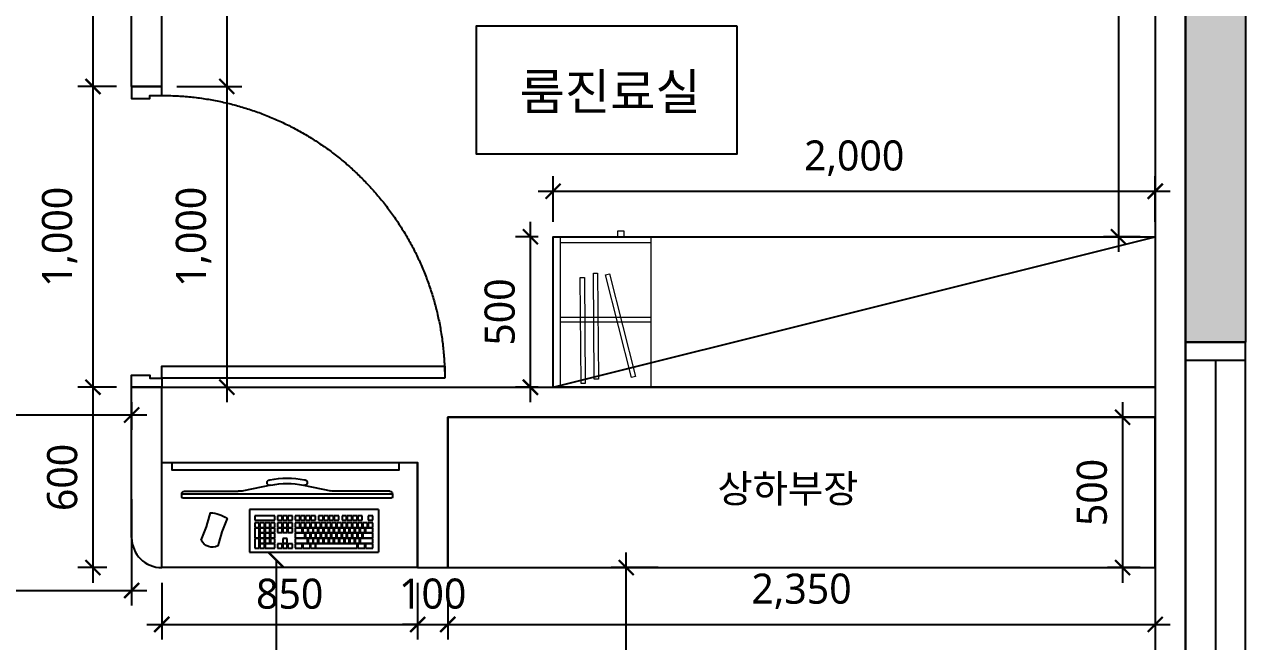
# Model space of a CAD drawing. Header units: metres. Extents: x 11578468 to 47831421, y -58341524 to -14256839.
# Drawn here: x 23696104 to 23700160, y -29107280 to -29105228 of the extents above; entities that cross this region are included whole.
import ezdxf
from ezdxf.enums import TextEntityAlignment as Align

# ---------------------------------------------------------------- set-up
doc = ezdxf.new("R2010")
doc.units = ezdxf.units.M
doc.header["$LTSCALE"] = 50
doc.header["$MEASUREMENT"] = 0
doc.linetypes.add('CENTER2', pattern=[28.575, 19.05, -3.175, 3.175, -3.175])
doc.layers.get('0').update_dxf_attribs({"linetype": 'CONTINUOUS'})
doc.layers.get('DEFPOINTS').update_dxf_attribs({"linetype": 'CONTINUOUS'})
for name, color, linetype in [('0-ELC TEXT', 7, 'CONTINUOUS'), ('04_FUR', 6, 'CONTINUOUS'), ('3.기호.계단선', 30, 'CONTINUOUS'), ('TEX', 7, 'CONTINUOUS'), ('wall', 3, 'CONTINUOUS'), ('WIN', 4, 'CONTINUOUS'), ('家具', 251, 'CONTINUOUS'), ('가구', 6, 'CONTINUOUS')]:
    doc.layers.add(name, color=color, linetype=linetype)
for name, color, linetype, lineweight in [('Arch', 8, 'CONTINUOUS', 0), ('ha', 8, 'CONTINUOUS', 5), ('wall2', 3, 'CONTINUOUS', 25)]:
    doc.layers.add(name, color=color, linetype=linetype, lineweight=lineweight)
doc.styles.add('HY 울릉도 L', font='malgun.ttf')
doc.styles.add('JT1', font='malgun.ttf')
doc.styles.add('맑은 고딕', font='malgun.ttf')
doc.dimstyles.new('사본 50', dxfattribs={"dimscale": 50, "dimtxt": 2, "dimasz": 1, "dimexe": 1, "dimexo": 1, "dimgap": 1, "dimtad": 1, "dimdec": 0, "dimrnd": 0.05, "dimdsep": 46, "dimlunit": 6, "dimtxsty": 'HY 울릉도 L', "dimblk": 'ARCHTICK', "dimcen": 2.5, "dimdle": 1, "dimclrd": 133, "dimclre": 133, "dimclrt": 30, "dimadec": 0, "dimazin": 0, "dimtfac": 1, "dimtdec": 0, "dimtix": 1, "dimtmove": 2, "dimatfit": 3, "dimldrblk": 'ARCHTICK', "dimfxl": 1, "dimlwd": -1, "dimlwe": -1, "dimarcsym": 0})

# ---------------------------------------------------------------- blocks, each defined once
blk = doc.blocks.new('*U1960')
at = {"layer": 'WIN', "linetype": 'Continuous'}
blk.add_line((60, 100), (1140, 100), dxfattribs=at)
for points in [[(0, 0), (1200, 0), (1200, 200), (0, 200)], [(0, 0), (60, 0), (60, 200), (0, 200)], [(1200, 0), (1140, 0), (1140, 200), (1200, 200)]]:
    blk.add_lwpolyline(points, close=True, dxfattribs=at)
blk = doc.blocks.new('sdagdgds')
at = {"layer": 'ha', "transparency": 33554687}
h = blk.add_hatch(color=256, dxfattribs=at)
h.dxf.hatch_style = 1
h.paths.add_polyline_path([(23725502, -29128457), (23728302, -29128457), (23728302, -29132607), (23728502, -29132607), (23728502, -29128257), (23728302, -29128257), (23725302, -29128257), (23725302, -29132557), (23725502, -29132557)])
h.paths.add_polyline_path([(23728502, -29133657), (23728302, -29133657), (23728302, -29133757), (23725502, -29133757), (23725502, -29133657), (23725302, -29133657), (23725302, -29133757), (23724848.0976572, -29133757), (23724752, -29133757), (23724752, -29136507), (23725152, -29136507), (23725152, -29137657), (23725352, -29137657), (23725352, -29137507), (23727752, -29137507), (23727952, -29137507), (23727952, -29137307), (23725352, -29137307), (23725352, -29136507), (23727052, -29136507), (23727052, -29136707), (23727252, -29136707), (23727252, -29136507), (23727252, -29135757), (23727252, -29135707), (23727052, -29135707), (23727052, -29135757), (23727052, -29136307), (23725352, -29136307), (23724952, -29136307), (23724952, -29133957), (23727052, -29133957), (23727052, -29134507), (23727252, -29134507), (23727252, -29133957), (23728502, -29133957)])
h.paths.add_polyline_path([(23727952, -29138607), (23727752, -29138607), (23727752, -29139637), (23725352, -29139637), (23725352, -29139457), (23725152, -29139457), (23725152, -29140057), (23725352, -29140057), (23725352, -29139837), (23727752, -29139837), (23727752, -29139907), (23727952, -29139907), (23727952, -29139837)])
h.paths.add_polyline_path([(23727952, -29141007), (23727752, -29141007), (23727752, -29142007), (23725352, -29142007), (23725352, -29141857), (23725152, -29141857), (23725152, -29144557), (23725652, -29144557), (23725652, -29144657), (23729552, -29144657), (23729552, -29144457), (23725852, -29144457), (23725852, -29144357), (23725352, -29144357), (23725352, -29142207), (23727952, -29142207)])
h.paths.add_polyline_path([(23731552, -29144307), (23730852, -29144307), (23730852, -29144457), (23730732, -29144457), (23730732, -29144657), (23732052, -29144657), (23732052, -29144457), (23731552, -29144457)])
h.paths.add_polyline_path([(23739502, -29144457), (23736702, -29144457), (23736702, -29144307), (23736002, -29144307), (23736002, -29144457), (23733202, -29144457), (23733202, -29144657), (23739502, -29144657)])
h.paths.add_polyline_path([(23745902, -29143307), (23745702, -29143307), (23745702, -29144457), (23744702, -29144457), (23744702, -29144307), (23744002, -29144307), (23744002, -29144457), (23743102, -29144457), (23743102, -29144657), (23745902, -29144657)])
h.paths.add_polyline_path([(23745902, -29133157), (23745702, -29133157), (23745702, -29139657), (23745902, -29139657)])
h.paths.add_polyline_path([(23745902, -29140857), (23745702, -29140857), (23745702, -29142157), (23745902, -29142157)])
h.paths.add_polyline_path([(23744602, -29136307), (23743902, -29136307), (23743902, -29136657), (23744602, -29136657)])
h.paths.add_polyline_path([(23736702, -29136307), (23736002, -29136307), (23736002, -29136657), (23736702, -29136657)])
h.paths.add_polyline_path([(23731602, -29136307), (23730902, -29136307), (23730902, -29136657), (23731602, -29136657)])
h.paths.add_polyline_path([(23745902, -29130707), (23745702, -29130707), (23745702, -29131957), (23745902, -29131957)])
h.paths.add_polyline_path([(23745902, -29128257), (23743802, -29128257), (23743802, -29128457), (23743802, -29128707), (23744502, -29128707), (23744502, -29128457), (23745702, -29128457), (23745702, -29129607), (23745902, -29129607)])
h.paths.add_polyline_path([(23731602, -29128457), (23731602, -29128257), (23730902, -29128257), (23730902, -29130107), (23731102, -29130107), (23731102, -29128707), (23731602, -29128707)])
h.paths.add_polyline_path([(23736702, -29128257), (23736002, -29128257), (23736002, -29128457), (23736002, -29128707), (23736702, -29128707), (23736702, -29128457)])
at = {"layer": 'wall'}
for p, q in [((23745702, -29133157), (23745702, -29139657)), ((23745902, -29133157), (23745902, -29139657)), ((23745702, -29139657), (23745902, -29139657))]:
    blk.add_line(p, q, dxfattribs=at)
at = {"layer": 'WIN', "linetype": 'Continuous', "rotation": 270}
blk.add_blockref('*U1960', (23745702, -29139657), dxfattribs=at)
blk = doc.blocks.new('arrttt')
at = {"layer": 'Arch', "color": 6}
for p, q in [((883190.8, 53508.7), (882890.8, 53508.7)), ((882890.8, 53508.7), (882890.8, 53008.7)), ((883190.8, 53008.7), (883190.8, 53508.7)), ((882958.9, 53496.3), (882955.8, 53144.1)), ((882972.9, 53496.2), (882958.9, 53496.3)), ((882969.8, 53144), (882972.9, 53496.2)), ((883002.8, 53482.1), (882999.7, 53130)), ((883016.8, 53482), (883002.8, 53482.1)), ((883013.7, 53129.9), (883016.8, 53482)), ((883126.4, 53476.3), (883040, 53134.9)), ((883053.6, 53131.5), (883140, 53472.9)), ((883140, 53472.9), (883126.4, 53476.3)), ((882890.8, 53291.2), (883190.8, 53291.2)), ((882890.8, 53276.2), (883190.8, 53276.2)), ((882955.8, 53144.1), (882969.8, 53144)), ((882999.7, 53130), (883013.7, 53129.9)), ((883040, 53134.9), (883053.6, 53131.5)), ((883190.8, 53028.7), (882890.8, 53028.7)), ((882890.8, 53008.7), (883190.8, 53008.7)), ((883100.8, 53008.7), (883080.8, 53008.7)), ((883080.8, 53008.7), (883080.8, 52988.7)), ((883080.8, 52988.7), (883100.8, 52988.7)), ((883100.8, 52988.7), (883100.8, 53008.7))]:
    blk.add_line(p, q, dxfattribs=at)
blk = doc.blocks.new('_ArchTick')
at = {"color": 0, "linetype": 'ByBlock', "const_width": 0.15}
blk.add_lwpolyline([(-0.5, -0.5), (0.5, 0.5)], dxfattribs=at)
blk = doc.blocks.new('*U631')
at = {"layer": 'WIN', "linetype": 'Continuous', "transparency": 33554687}
for points in [[(30, 1140), (30, 200), (70, 200), (70, 1140)], [(0, 200), (0, 100), (40, 100), (40, 160), (30, 160), (30, 200)], [(1000, 200), (1000, 100), (960, 100), (960, 160), (970, 160), (970, 200)]]:
    blk.add_lwpolyline(points, close=True, dxfattribs=at)
at = {"layer": 'WIN', "linetype": 'CENTER2', "ltscale": 20, "transparency": 33554687}
blk.add_arc((30, 200), 940, 0, 90, dxfattribs=at)
blk = doc.blocks.new('*D634')
at = {"layer": 'DEFPOINTS', "color": 0, "ltscale": 10, "transparency": 16777216}
for p in [(23696427.3, -29106433.9), (23696331.3, -29107033.9), (23696427.3, -29107033.9)]:
    blk.add_point(p, dxfattribs=at)
at = {"layer": 'wall', "color": 133, "ltscale": 10, "transparency": 16777216}
for p, q in [((23696331.3, -29106383.9), (23696331.3, -29107083.9)), ((23696377.3, -29106433.9), (23696281.3, -29106433.9)), ((23696377.3, -29107033.9), (23696281.3, -29107033.9))]:
    blk.add_line(p, q, dxfattribs=at)
at = {"layer": 'wall', "color": 133, "ltscale": 10, "transparency": 16777216, "xscale": 50, "yscale": 50, "zscale": 50}
for p, rotation in [((23696331.3, -29106433.9), 90), ((23696331.3, -29107033.9), 270)]:
    blk.add_blockref('_ArchTick', p, dxfattribs=dict(at, rotation=rotation))
at = {"layer": 'wall', "color": 30, "ltscale": 10, "transparency": 16777216, "insert": (23696229.7, -29106733.9), "char_height": 100, "attachment_point": 5, "rotation": 90, "style": 'HY 울릉도 L'}
blk.add_mtext('600', dxfattribs=at)
blk = doc.blocks.new('A$C6A105BC0')
for p, q in [((224.6, 104.4), (224.6, 246)), ((224.6, 246), (653.1, 246)), ((653.1, 104.4), (653.1, 246)), ((242.4, 233.2), (257.5, 233.2)), ((242.4, 200.8), (242.4, 233.2)), ((257.5, 233.2), (257.5, 200.8)), ((259.7, 218.1), (259.7, 233.2)), ((259.7, 233.2), (274.8, 233.2)), ((274.8, 218.1), (259.7, 218.1)), ((259.7, 200.8), (259.7, 215.9)), ((259.7, 215.9), (274.8, 215.9)), ((274.8, 233.2), (274.8, 218.1)), ((274.8, 215.9), (274.8, 200.8)), ((277, 233.2), (309.5, 233.2)), ((277, 218.1), (277, 233.2)), ((309.5, 218.1), (277, 218.1)), ((277, 215.9), (292.2, 215.9)), ((277, 200.8), (277, 215.9)), ((292.2, 215.9), (292.2, 200.8)), ((294.3, 215.9), (309.5, 215.9)), ((294.3, 200.8), (294.3, 215.9)), ((309.5, 233.2), (309.5, 218.1)), ((309.5, 215.9), (309.5, 200.8)), ((318.1, 233.2), (333.3, 233.2)), ((318.1, 218.1), (318.1, 233.2)), ((333.3, 218.1), (318.1, 218.1)), ((333.3, 233.2), (333.3, 218.1)), ((335.4, 218.1), (335.4, 233.2)), ((335.4, 233.2), (350.6, 233.2)), ((350.6, 218.1), (335.4, 218.1)), ((335.4, 215.9), (350.6, 215.9)), ((335.4, 200.8), (335.4, 215.9)), ((350.6, 233.2), (350.6, 218.1)), ((350.6, 215.9), (350.6, 200.8)), ((352.8, 233.2), (367.9, 233.2)), ((352.8, 218.1), (352.8, 233.2)), ((367.9, 218.1), (352.8, 218.1)), ((367.9, 233.2), (367.9, 218.1)), ((376.6, 233.2), (400.4, 233.2)), ((376.6, 218.1), (376.6, 233.2)), ((400.4, 218.1), (376.6, 218.1)), ((376.6, 215.9), (417.7, 215.9)), ((376.6, 200.8), (376.6, 215.9)), ((400.4, 233.2), (400.4, 218.1)), ((402.5, 233.2), (426.3, 233.2)), ((402.5, 218.1), (402.5, 233.2)), ((426.3, 218.1), (402.5, 218.1)), ((417.7, 215.9), (417.7, 200.8)), ((419.9, 215.9), (435, 215.9)), ((419.9, 200.8), (419.9, 215.9)), ((426.3, 233.2), (426.3, 218.1)), ((428.5, 233.2), (428.5, 218.1)), ((428.5, 233.2), (443.7, 233.2)), ((443.7, 218.1), (428.5, 218.1)), ((435, 200.8), (435, 215.9)), ((437.2, 215.9), (452.3, 215.9)), ((437.2, 215.9), (437.2, 200.8)), ((443.7, 233.2), (443.7, 218.1)), ((445.8, 233.2), (445.8, 218.1)), ((445.8, 233.2), (582.2, 233.2)), ((582.2, 218.1), (445.8, 218.1)), ((452.3, 215.9), (452.3, 200.8)), ((454.5, 200.8), (454.5, 215.9)), ((454.5, 215.9), (469.6, 215.9)), ((469.6, 215.9), (469.6, 200.8)), ((471.8, 200.8), (471.8, 215.9)), ((471.8, 215.9), (487, 215.9)), ((487, 215.9), (487, 200.8)), ((489.1, 215.9), (504.3, 215.9)), ((489.1, 200.8), (489.1, 215.9)), ((504.3, 215.9), (504.3, 200.8)), ((506.4, 215.9), (521.6, 215.9)), ((506.4, 200.8), (506.4, 215.9)), ((521.6, 215.9), (521.6, 200.8)), ((523.7, 215.9), (538.9, 215.9)), ((523.7, 200.8), (523.7, 215.9)), ((538.9, 215.9), (538.9, 200.8)), ((541.1, 215.9), (556.2, 215.9)), ((541.1, 200.8), (541.1, 215.9)), ((556.2, 215.9), (556.2, 200.8)), ((558.4, 215.9), (573.5, 215.9)), ((558.4, 200.8), (558.4, 215.9)), ((573.5, 215.9), (573.5, 200.8)), ((575.7, 215.9), (590.8, 215.9)), ((575.7, 200.8), (575.7, 215.9)), ((582.2, 233.2), (582.2, 218.1)), ((584.3, 233.2), (608.2, 233.2)), ((584.3, 218.1), (584.3, 233.2)), ((608.2, 218.1), (584.3, 218.1)), ((590.8, 215.9), (590.8, 200.8)), ((593, 215.9), (634.1, 215.9)), ((593, 200.8), (593, 215.9)), ((608.2, 233.2), (608.2, 218.1)), ((610.3, 233.2), (634.1, 233.2)), ((610.3, 218.1), (610.3, 233.2)), ((634.1, 218.1), (610.3, 218.1)), ((634.1, 233.2), (634.1, 218.1)), ((634.1, 215.9), (634.1, 200.8)), ((257.5, 200.8), (242.4, 200.8)), ((242.4, 198.6), (257.5, 198.6)), ((242.4, 166.1), (242.4, 198.6)), ((257.5, 166.1), (242.4, 166.1)), ((242.4, 164), (257.5, 164)), ((242.4, 148.8), (242.4, 164)), ((257.5, 198.6), (257.5, 166.1)), ((257.5, 164), (257.5, 148.8)), ((274.8, 200.8), (259.7, 200.8)), ((259.7, 198.6), (274.8, 198.6)), ((259.7, 183.4), (259.7, 198.6)), ((274.8, 183.4), (259.7, 183.4)), ((259.7, 181.3), (274.8, 181.3)), ((259.7, 166.1), (259.7, 181.3)), ((274.8, 166.1), (259.7, 166.1)), ((259.7, 148.8), (259.7, 164)), ((259.7, 164), (274.8, 164)), ((274.8, 198.6), (274.8, 183.4)), ((274.8, 181.3), (274.8, 166.1)), ((274.8, 164), (274.8, 148.8)), ((292.2, 200.8), (277, 200.8)), ((277, 198.6), (292.2, 198.6)), ((277, 183.4), (277, 198.6)), ((292.2, 183.4), (277, 183.4)), ((277, 181.3), (292.2, 181.3)), ((277, 166.1), (277, 181.3)), ((292.2, 166.1), (277, 166.1)), ((277, 164), (292.2, 164)), ((277, 148.8), (277, 164)), ((292.2, 198.6), (292.2, 183.4)), ((292.2, 181.3), (292.2, 166.1)), ((292.2, 164), (292.2, 148.8)), ((309.5, 200.8), (294.3, 200.8)), ((294.3, 198.6), (309.5, 198.6)), ((294.3, 183.4), (294.3, 198.6)), ((309.5, 183.4), (294.3, 183.4)), ((294.3, 181.3), (309.5, 181.3)), ((294.3, 166.1), (294.3, 181.3)), ((309.5, 166.1), (294.3, 166.1)), ((294.3, 148.8), (294.3, 164)), ((294.3, 164), (309.5, 164)), ((309.5, 198.6), (309.5, 183.4)), ((309.5, 181.3), (309.5, 166.1)), ((309.5, 164), (309.5, 148.8)), ((318.1, 181.3), (333.3, 181.3)), ((318.1, 166.1), (318.1, 181.3)), ((333.3, 166.1), (318.1, 166.1)), ((318.1, 164), (333.3, 164)), ((318.1, 148.8), (318.1, 164)), ((333.3, 181.3), (333.3, 166.1)), ((333.3, 164), (333.3, 148.8)), ((350.6, 200.8), (335.4, 200.8)), ((335.4, 181.3), (350.6, 181.3)), ((335.4, 166.1), (335.4, 181.3)), ((350.6, 166.1), (335.4, 166.1)), ((335.4, 148.8), (335.4, 164)), ((335.4, 164), (350.6, 164)), ((350.6, 181.3), (350.6, 166.1)), ((350.6, 164), (350.6, 148.8)), ((352.8, 181.3), (367.9, 181.3)), ((352.8, 166.1), (352.8, 181.3)), ((367.9, 166.1), (352.8, 166.1)), ((352.8, 148.8), (352.8, 164)), ((352.8, 164), (367.9, 164)), ((367.9, 181.3), (367.9, 166.1)), ((367.9, 164), (367.9, 148.8)), ((417.7, 200.8), (376.6, 200.8)), ((376.6, 198.6), (409, 198.6)), ((376.6, 183.4), (376.6, 198.6)), ((409, 183.4), (376.6, 183.4)), ((376.6, 181.3), (400.4, 181.3)), ((376.6, 166.1), (376.6, 181.3)), ((400.4, 166.1), (376.6, 166.1)), ((376.6, 164), (391.7, 164)), ((376.6, 148.8), (376.6, 164)), ((391.7, 164), (391.7, 148.8)), ((393.9, 148.8), (393.9, 164)), ((393.9, 164), (409, 164)), ((400.4, 181.3), (400.4, 166.1)), ((402.5, 181.3), (417.7, 181.3)), ((402.5, 166.1), (402.5, 181.3)), ((417.7, 166.1), (402.5, 166.1)), ((409, 198.6), (409, 183.4)), ((409, 164), (409, 148.8)), ((411.2, 198.6), (426.3, 198.6)), ((411.2, 183.4), (411.2, 198.6)), ((426.3, 183.4), (411.2, 183.4)), ((411.2, 148.8), (411.2, 164)), ((411.2, 164), (426.3, 164)), ((417.7, 166.1), (417.7, 181.3)), ((435, 200.8), (419.9, 200.8)), ((419.9, 181.3), (435, 181.3)), ((419.9, 166.1), (419.9, 181.3)), ((435, 166.1), (419.9, 166.1)), ((426.3, 198.6), (426.3, 183.4)), ((426.3, 164), (426.3, 148.8)), ((428.5, 198.6), (443.7, 198.6)), ((428.5, 183.4), (428.5, 198.6)), ((443.7, 183.4), (428.5, 183.4)), ((428.5, 148.8), (428.5, 164)), ((428.5, 164), (443.7, 164)), ((435, 166.1), (435, 181.3)), ((452.3, 200.8), (437.2, 200.8)), ((437.2, 181.3), (452.3, 181.3)), ((437.2, 181.3), (437.2, 166.1)), ((452.3, 166.1), (437.2, 166.1)), ((443.7, 198.6), (443.7, 183.4)), ((443.7, 164), (443.7, 148.8)), ((445.8, 198.6), (461, 198.6)), ((445.8, 183.4), (445.8, 198.6)), ((461, 183.4), (445.8, 183.4)), ((445.8, 148.8), (445.8, 164)), ((445.8, 164), (461, 164)), ((452.3, 181.3), (452.3, 166.1)), ((469.6, 200.8), (454.5, 200.8)), ((454.5, 181.3), (469.6, 181.3)), ((454.5, 166.1), (454.5, 181.3)), ((469.6, 166.1), (454.5, 166.1)), ((461, 198.6), (461, 183.4)), ((461, 164), (461, 148.8)), ((463.1, 183.4), (463.1, 198.6)), ((463.1, 198.6), (478.3, 198.6)), ((478.3, 183.4), (463.1, 183.4)), ((463.1, 148.8), (463.1, 164)), ((463.1, 164), (478.3, 164)), ((469.6, 181.3), (469.6, 166.1)), ((487, 200.8), (471.8, 200.8)), ((471.8, 166.1), (471.8, 181.3)), ((471.8, 181.3), (487, 181.3)), ((487, 166.1), (471.8, 166.1)), ((478.3, 198.6), (478.3, 183.4)), ((478.3, 164), (478.3, 148.8)), ((480.5, 198.6), (495.6, 198.6)), ((480.5, 183.4), (480.5, 198.6)), ((495.6, 183.4), (480.5, 183.4)), ((480.5, 164), (495.6, 164)), ((480.5, 148.8), (480.5, 164)), ((487, 181.3), (487, 166.1)), ((504.3, 200.8), (489.1, 200.8)), ((489.1, 166.1), (489.1, 181.3)), ((489.1, 181.3), (504.3, 181.3)), ((504.3, 166.1), (489.1, 166.1)), ((495.6, 198.6), (495.6, 183.4)), ((495.6, 164), (495.6, 148.8)), ((497.8, 198.6), (512.9, 198.6)), ((497.8, 183.4), (497.8, 198.6)), ((512.9, 183.4), (497.8, 183.4)), ((497.8, 148.8), (497.8, 164)), ((497.8, 164), (512.9, 164)), ((504.3, 181.3), (504.3, 166.1)), ((521.6, 200.8), (506.4, 200.8)), ((506.4, 166.1), (506.4, 181.3)), ((506.4, 181.3), (521.6, 181.3)), ((521.6, 166.1), (506.4, 166.1)), ((512.9, 198.6), (512.9, 183.4)), ((512.9, 164), (512.9, 148.8)), ((515.1, 198.6), (530.2, 198.6)), ((515.1, 183.4), (515.1, 198.6)), ((530.2, 183.4), (515.1, 183.4)), ((515.1, 164), (530.2, 164)), ((515.1, 148.8), (515.1, 164)), ((521.6, 181.3), (521.6, 166.1)), ((538.9, 200.8), (523.7, 200.8)), ((523.7, 181.3), (538.9, 181.3)), ((523.7, 166.1), (523.7, 181.3)), ((538.9, 166.1), (523.7, 166.1)), ((530.2, 198.6), (530.2, 183.4)), ((530.2, 164), (530.2, 148.8)), ((532.4, 198.6), (547.6, 198.6)), ((532.4, 183.4), (532.4, 198.6)), ((547.6, 183.4), (532.4, 183.4)), ((532.4, 148.8), (532.4, 164)), ((532.4, 164), (547.6, 164)), ((538.9, 181.3), (538.9, 166.1)), ((556.2, 200.8), (541.1, 200.8)), ((541.1, 181.3), (556.2, 181.3)), ((541.1, 166.1), (541.1, 181.3)), ((556.2, 166.1), (541.1, 166.1)), ((547.6, 198.6), (547.6, 183.4)), ((547.6, 164), (547.6, 148.8)), ((549.7, 183.4), (549.7, 198.6)), ((549.7, 198.6), (564.9, 198.6)), ((564.9, 183.4), (549.7, 183.4)), ((549.7, 148.8), (549.7, 164)), ((549.7, 164), (564.9, 164)), ((556.2, 181.3), (556.2, 166.1)), ((573.5, 200.8), (558.4, 200.8)), ((558.4, 181.3), (573.5, 181.3)), ((558.4, 166.1), (558.4, 181.3)), ((573.5, 166.1), (558.4, 166.1)), ((564.9, 198.6), (564.9, 183.4)), ((564.9, 164), (564.9, 148.8)), ((567, 198.6), (582.2, 198.6)), ((567, 183.4), (567, 198.6)), ((582.2, 183.4), (567, 183.4)), ((567, 164), (582.2, 164)), ((567, 148.8), (567, 164)), ((573.5, 181.3), (573.5, 166.1)), ((590.8, 200.8), (575.7, 200.8)), ((575.7, 181.3), (590.8, 181.3)), ((575.7, 166.1), (575.7, 181.3)), ((590.8, 166.1), (575.7, 166.1)), ((582.2, 198.6), (582.2, 183.4)), ((582.2, 164), (582.2, 148.8)), ((584.3, 198.6), (599.5, 198.6)), ((584.3, 183.4), (584.3, 198.6)), ((599.5, 183.4), (584.3, 183.4)), ((584.3, 148.8), (584.3, 164)), ((584.3, 164), (599.5, 164)), ((590.8, 181.3), (590.8, 166.1)), ((634.1, 200.8), (593, 200.8)), ((593, 181.3), (608.2, 181.3)), ((593, 166.1), (593, 181.3)), ((608.2, 166.1), (593, 166.1)), ((599.5, 198.6), (599.5, 183.4)), ((599.5, 164), (599.5, 148.8)), ((601.7, 198.6), (634.1, 198.6)), ((601.7, 183.4), (601.7, 198.6)), ((634.1, 183.4), (601.7, 183.4)), ((601.7, 148.8), (601.7, 164)), ((601.7, 164), (616.8, 164)), ((608.2, 181.3), (608.2, 166.1)), ((610.3, 181.3), (634.1, 181.3)), ((610.3, 166.1), (610.3, 181.3)), ((634.1, 166.1), (610.3, 166.1)), ((616.8, 164), (616.8, 148.8)), ((619, 164), (634.1, 164)), ((619, 148.8), (619, 164)), ((634.1, 198.6), (634.1, 183.4)), ((634.1, 181.3), (634.1, 166.1)), ((634.1, 164), (634.1, 148.8)), ((257.5, 148.8), (242.4, 148.8)), ((242.4, 140.2), (309.5, 140.2)), ((242.4, 125), (242.4, 140.2)), ((309.5, 125), (242.4, 125)), ((274.8, 148.8), (259.7, 148.8)), ((292.2, 148.8), (277, 148.8)), ((309.5, 148.8), (294.3, 148.8)), ((309.5, 140.2), (309.5, 125)), ((333.3, 148.8), (318.1, 148.8)), ((318.1, 140.2), (333.3, 140.2)), ((318.1, 125), (318.1, 140.2)), ((333.3, 125), (318.1, 125)), ((333.3, 140.2), (333.3, 125)), ((350.6, 148.8), (335.4, 148.8)), ((335.4, 125), (335.4, 140.2)), ((335.4, 140.2), (350.6, 140.2)), ((350.6, 125), (335.4, 125)), ((350.6, 140.2), (350.6, 125)), ((367.9, 148.8), (352.8, 148.8)), ((352.8, 140.2), (367.9, 140.2)), ((352.8, 125), (352.8, 140.2)), ((367.9, 125), (352.8, 125)), ((367.9, 140.2), (367.9, 125)), ((391.7, 148.8), (376.6, 148.8)), ((376.6, 140.2), (391.7, 140.2)), ((376.6, 125), (376.6, 140.2)), ((391.7, 125), (376.6, 125)), ((391.7, 140.2), (391.7, 125)), ((409, 148.8), (393.9, 148.8)), ((393.9, 140.2), (409, 140.2)), ((393.9, 125), (393.9, 140.2)), ((409, 125), (393.9, 125)), ((409, 140.2), (409, 125)), ((426.3, 148.8), (411.2, 148.8)), ((411.2, 140.2), (426.3, 140.2)), ((411.2, 125), (411.2, 140.2)), ((426.3, 125), (411.2, 125)), ((426.3, 140.2), (426.3, 125)), ((443.7, 148.8), (428.5, 148.8)), ((428.5, 140.2), (443.7, 140.2)), ((428.5, 125), (428.5, 140.2)), ((443.7, 125), (428.5, 125)), ((443.7, 140.2), (443.7, 125)), ((461, 148.8), (445.8, 148.8)), ((454.5, 140.2), (469.6, 140.2)), ((454.5, 125), (454.5, 140.2)), ((469.6, 125), (454.5, 125)), ((478.3, 148.8), (463.1, 148.8)), ((469.6, 140.2), (469.6, 125)), ((471.8, 125), (471.8, 140.2)), ((471.8, 140.2), (487, 140.2)), ((487, 125), (471.8, 125)), ((495.6, 148.8), (480.5, 148.8)), ((487, 140.2), (487, 125)), ((489.1, 140.2), (504.3, 140.2)), ((489.1, 125), (489.1, 140.2)), ((504.3, 125), (489.1, 125)), ((512.9, 148.8), (497.8, 148.8)), ((504.3, 140.2), (504.3, 125)), ((506.4, 140.2), (521.6, 140.2)), ((506.4, 125), (506.4, 140.2)), ((521.6, 125), (506.4, 125)), ((530.2, 148.8), (515.1, 148.8)), ((521.6, 140.2), (521.6, 125)), ((547.6, 148.8), (532.4, 148.8)), ((532.4, 125), (532.4, 140.2)), ((532.4, 140.2), (547.6, 140.2)), ((547.6, 125), (532.4, 125)), ((547.6, 140.2), (547.6, 125)), ((564.9, 148.8), (549.7, 148.8)), ((549.7, 140.2), (564.9, 140.2)), ((549.7, 125), (549.7, 140.2)), ((564.9, 125), (549.7, 125)), ((564.9, 140.2), (564.9, 125)), ((582.2, 148.8), (567, 148.8)), ((567, 140.2), (582.2, 140.2)), ((567, 125), (567, 140.2)), ((582.2, 125), (567, 125)), ((582.2, 140.2), (582.2, 125)), ((599.5, 148.8), (584.3, 148.8)), ((584.3, 140.2), (599.5, 140.2)), ((584.3, 125), (584.3, 140.2)), ((599.5, 125), (584.3, 125)), ((599.5, 140.2), (599.5, 125)), ((616.8, 148.8), (601.7, 148.8)), ((634.1, 148.8), (619, 148.8)), ((619, 140.2), (634.1, 140.2)), ((619, 125), (619, 140.2)), ((634.1, 125), (619, 125)), ((634.1, 140.2), (634.1, 125)), ((653.1, 104.4), (224.6, 104.4)), ((695.5, 66.4), (4.5, 66.4)), ((404.1, 23.5), (495.1, 42.1)), ((691, 43.9), (513.1, 43.9)), ((700, 52.9), (700, 61.9)), ((700, 52.9), (700, 52.9))]:
    blk.add_line(p, q)
blk.add_lwpolyline([(64.6, 206.6, -0.043661), (95.3, 115.1, 0.131652), (150.8, 133.8, -0.043661), (120, 225.3, 0.414214)], format="xyb", close=True)
blk.add_lwpolyline([(295.9, 23.5), (204.9, 42.1)])
for centre, radius, start, end in [((4.5, 61.9), 4.5, 90, 180), ((186.9, -46.1), 90, 78.4398, 90), ((513.1, -46.1), 90, 90, 101.5601), ((691, 52.9), 9, 270, 360), ((695.5, 61.9), 4.5, 360, 90), ((292.3, 15), 9.2, 90, 270), ((350, 288), 288, 258.4398, 281.5601), ((350, 288), 270, 258.4398, 281.5601), ((407.7, 15), 9.2, 270, 90)]:
    blk.add_arc(centre, radius, start, end)
at = {"layer": '家具', "color": 251, "true_color": 0x636466}
for p, q in [((0, 61.9), (0, 52.9)), ((700, 52.9), (0, 52.9)), ((0, 52.9), (0, 52.9)), ((9, 43.9), (186.9, 43.9))]:
    blk.add_line(p, q, dxfattribs=at)
blk.add_arc((9, 52.9), 9, 180, 270, dxfattribs=at)
blk = doc.blocks.new('*D668')
at = {"layer": 'DEFPOINTS', "color": 0, "ltscale": 10, "transparency": 16777216}
for p in [(23696459.9, -29103083.9), (23696331.3, -29105433.9), (23696459.9, -29105433.9)]:
    blk.add_point(p, dxfattribs=at)
at = {"layer": 'wall', "color": 133, "ltscale": 10, "transparency": 16777216}
for p, q in [((23696331.3, -29103033.9), (23696331.3, -29105483.9)), ((23696409.9, -29103083.9), (23696281.3, -29103083.9)), ((23696409.9, -29105433.9), (23696281.3, -29105433.9))]:
    blk.add_line(p, q, dxfattribs=at)
at = {"layer": 'wall', "color": 133, "ltscale": 10, "transparency": 16777216, "xscale": 50, "yscale": 50, "zscale": 50}
for p, rotation in [((23696331.3, -29103083.9), 90), ((23696331.3, -29105433.9), 270)]:
    blk.add_blockref('_ArchTick', p, dxfattribs=dict(at, rotation=rotation))
at = {"layer": 'wall', "color": 30, "ltscale": 10, "transparency": 16777216, "insert": (23696221.3, -29104258.9), "char_height": 100, "attachment_point": 5, "rotation": 90, "style": 'HY 울릉도 L'}
blk.add_mtext('2,350', dxfattribs=at)
blk = doc.blocks.new('*D669')
at = {"layer": 'DEFPOINTS', "color": 0, "ltscale": 10, "transparency": 16777216}
for p in [(23696459.9, -29105433.9), (23696331.3, -29106433.9), (23696459.9, -29106433.9)]:
    blk.add_point(p, dxfattribs=at)
at = {"layer": 'wall', "color": 133, "ltscale": 10, "transparency": 16777216}
for p, q in [((23696331.3, -29105383.9), (23696331.3, -29106483.9)), ((23696409.9, -29105433.9), (23696281.3, -29105433.9)), ((23696409.9, -29106433.9), (23696281.3, -29106433.9))]:
    blk.add_line(p, q, dxfattribs=at)
at = {"layer": 'wall', "color": 133, "ltscale": 10, "transparency": 16777216, "xscale": 50, "yscale": 50, "zscale": 50}
for p, rotation in [((23696331.3, -29105433.9), 90), ((23696331.3, -29106433.9), 270)]:
    blk.add_blockref('_ArchTick', p, dxfattribs=dict(at, rotation=rotation))
at = {"layer": 'wall', "color": 30, "ltscale": 10, "transparency": 16777216, "insert": (23696221, -29105933.9), "char_height": 100, "attachment_point": 5, "rotation": 90, "style": 'HY 울릉도 L'}
blk.add_mtext('1,000', dxfattribs=at)
blk = doc.blocks.new('*D670')
at = {"layer": 'DEFPOINTS', "color": 0, "ltscale": 10, "transparency": 16777216}
for p in [(23696559.9, -29107033.9), (23697409.9, -29107033.9), (23697409.9, -29107222.8)]:
    blk.add_point(p, dxfattribs=at)
at = {"layer": 'wall', "color": 133, "ltscale": 10, "transparency": 16777216}
for p, q in [((23696559.9, -29107083.9), (23696559.9, -29107272.8)), ((23697409.9, -29107083.9), (23697409.9, -29107272.8)), ((23696509.9, -29107222.8), (23697459.9, -29107222.8))]:
    blk.add_line(p, q, dxfattribs=at)
at = {"layer": 'wall', "color": 133, "ltscale": 10, "transparency": 16777216, "xscale": 50, "yscale": 50, "zscale": 50, "rotation": 180}
blk.add_blockref('_ArchTick', (23696559.9, -29107222.8), dxfattribs=at)
at = {"layer": 'wall', "color": 133, "ltscale": 10, "transparency": 16777216, "xscale": 50, "yscale": 50, "zscale": 50}
blk.add_blockref('_ArchTick', (23697409.9, -29107222.8), dxfattribs=at)
at = {"layer": 'wall', "color": 30, "ltscale": 10, "transparency": 16777216, "insert": (23696984.9, -29107121.1), "char_height": 100, "attachment_point": 5, "style": 'HY 울릉도 L'}
blk.add_mtext('850', dxfattribs=at)
blk = doc.blocks.new('*D671')
at = {"layer": 'DEFPOINTS', "color": 0, "ltscale": 10, "transparency": 16777216}
for p in [(23697409.9, -29107033.9), (23697509.9, -29107033.9), (23697509.9, -29107222.8)]:
    blk.add_point(p, dxfattribs=at)
at = {"layer": 'wall', "color": 133, "ltscale": 10, "transparency": 16777216}
for p, q in [((23697409.9, -29107083.9), (23697409.9, -29107272.8)), ((23697509.9, -29107083.9), (23697509.9, -29107272.8)), ((23697409.9, -29107222.8), (23697359.9, -29107222.8)), ((23697409.9, -29107222.8), (23697509.9, -29107222.8)), ((23697509.9, -29107222.8), (23697559.9, -29107222.8))]:
    blk.add_line(p, q, dxfattribs=at)
at = {"layer": 'wall', "color": 133, "ltscale": 10, "transparency": 16777216, "xscale": 50, "yscale": 50, "zscale": 50}
blk.add_blockref('_ArchTick', (23697409.9, -29107222.8), dxfattribs=at)
at = {"layer": 'wall', "color": 133, "ltscale": 10, "transparency": 16777216, "xscale": 50, "yscale": 50, "zscale": 50, "rotation": 180}
blk.add_blockref('_ArchTick', (23697509.9, -29107222.8), dxfattribs=at)
at = {"layer": 'wall', "color": 30, "ltscale": 10, "transparency": 16777216, "insert": (23697459.9, -29107120.9), "char_height": 100, "attachment_point": 5, "style": 'HY 울릉도 L'}
blk.add_mtext('100', dxfattribs=at)
blk = doc.blocks.new('*D672')
at = {"layer": 'DEFPOINTS', "color": 0, "ltscale": 10, "transparency": 16777216}
for p in [(23697509.9, -29107033.9), (23699859.9, -29107033.9), (23699859.9, -29107222.8)]:
    blk.add_point(p, dxfattribs=at)
at = {"layer": 'wall', "color": 133, "ltscale": 10, "transparency": 16777216}
for p, q in [((23697509.9, -29107083.9), (23697509.9, -29107272.8)), ((23699859.9, -29107083.9), (23699859.9, -29107272.8)), ((23697459.9, -29107222.8), (23699909.9, -29107222.8))]:
    blk.add_line(p, q, dxfattribs=at)
at = {"layer": 'wall', "color": 133, "ltscale": 10, "transparency": 16777216, "xscale": 50, "yscale": 50, "zscale": 50, "rotation": 180}
blk.add_blockref('_ArchTick', (23697509.9, -29107222.8), dxfattribs=at)
at = {"layer": 'wall', "color": 133, "ltscale": 10, "transparency": 16777216, "xscale": 50, "yscale": 50, "zscale": 50}
blk.add_blockref('_ArchTick', (23699859.9, -29107222.8), dxfattribs=at)
at = {"layer": 'wall', "color": 30, "ltscale": 10, "transparency": 16777216, "insert": (23698684.9, -29107112.7), "char_height": 100, "attachment_point": 5, "style": 'HY 울릉도 L'}
blk.add_mtext('2,350', dxfattribs=at)
blk = doc.blocks.new('*D697')
at = {"layer": 'DEFPOINTS', "color": 0, "ltscale": 10, "transparency": 16777216}
for p in [(23696559.9, -29103283.9), (23696559.9, -29105433.9), (23696776, -29105433.9)]:
    blk.add_point(p, dxfattribs=at)
at = {"layer": 'wall', "color": 133, "ltscale": 10, "transparency": 16777216}
for p, q in [((23696776, -29103233.9), (23696776, -29105483.9)), ((23696609.9, -29103283.9), (23696826, -29103283.9)), ((23696609.9, -29105433.9), (23696826, -29105433.9))]:
    blk.add_line(p, q, dxfattribs=at)
at = {"layer": 'wall', "color": 133, "ltscale": 10, "transparency": 16777216, "xscale": 50, "yscale": 50, "zscale": 50}
for p, rotation in [((23696776, -29103283.9), 90), ((23696776, -29105433.9), 270)]:
    blk.add_blockref('_ArchTick', p, dxfattribs=dict(at, rotation=rotation))
at = {"layer": 'wall', "color": 30, "ltscale": 10, "transparency": 16777216, "insert": (23696665.7, -29104358.9), "char_height": 100, "attachment_point": 5, "rotation": 90, "style": 'HY 울릉도 L'}
blk.add_mtext('2,150', dxfattribs=at)
blk = doc.blocks.new('*D698')
at = {"layer": 'DEFPOINTS', "color": 0, "ltscale": 10, "transparency": 16777216}
for p in [(23696559.9, -29105433.9), (23696559.9, -29106433.9), (23696776, -29106433.9)]:
    blk.add_point(p, dxfattribs=at)
at = {"layer": 'wall', "color": 133, "ltscale": 10, "transparency": 16777216}
for p, q in [((23696776, -29105383.9), (23696776, -29106483.9)), ((23696609.9, -29105433.9), (23696826, -29105433.9)), ((23696609.9, -29106433.9), (23696826, -29106433.9))]:
    blk.add_line(p, q, dxfattribs=at)
at = {"layer": 'wall', "color": 133, "ltscale": 10, "transparency": 16777216, "xscale": 50, "yscale": 50, "zscale": 50}
for p, rotation in [((23696776, -29105433.9), 90), ((23696776, -29106433.9), 270)]:
    blk.add_blockref('_ArchTick', p, dxfattribs=dict(at, rotation=rotation))
at = {"layer": 'wall', "color": 30, "ltscale": 10, "transparency": 16777216, "insert": (23696665.7, -29105933.9), "char_height": 100, "attachment_point": 5, "rotation": 90, "style": 'HY 울릉도 L'}
blk.add_mtext('1,000', dxfattribs=at)
blk = doc.blocks.new('*D700')
at = {"layer": 'DEFPOINTS', "color": 0, "ltscale": 10, "transparency": 16777216}
for p in [(23695009.9, -29106333.9), (23696459.9, -29106433.9), (23696459.9, -29106526.2)]:
    blk.add_point(p, dxfattribs=at)
at = {"layer": 'wall', "color": 133, "ltscale": 10, "transparency": 16777216}
for p, q in [((23695009.9, -29106383.9), (23695009.9, -29106576.2)), ((23696459.9, -29106483.9), (23696459.9, -29106576.2)), ((23694959.9, -29106526.2), (23696509.9, -29106526.2))]:
    blk.add_line(p, q, dxfattribs=at)
at = {"layer": 'wall', "color": 133, "ltscale": 10, "transparency": 16777216, "xscale": 50, "yscale": 50, "zscale": 50, "rotation": 180}
blk.add_blockref('_ArchTick', (23695009.9, -29106526.2), dxfattribs=at)
at = {"layer": 'wall', "color": 133, "ltscale": 10, "transparency": 16777216, "xscale": 50, "yscale": 50, "zscale": 50}
blk.add_blockref('_ArchTick', (23696459.9, -29106526.2), dxfattribs=at)
at = {"layer": 'wall', "color": 30, "ltscale": 10, "transparency": 16777216, "insert": (23695734.9, -29106415.8), "char_height": 100, "attachment_point": 5, "style": 'HY 울릉도 L'}
blk.add_mtext('1,450', dxfattribs=at)
blk = doc.blocks.new('*D729')
at = {"layer": 'DEFPOINTS', "color": 0, "ltscale": 10, "transparency": 16777216}
for p in [(23699859.9, -29106533.9), (23699751.5, -29107033.9), (23699859.9, -29107033.9)]:
    blk.add_point(p, dxfattribs=at)
at = {"layer": 'wall', "color": 133, "ltscale": 10, "transparency": 16777216}
for p, q in [((23699751.5, -29106483.9), (23699751.5, -29107083.9)), ((23699809.9, -29106533.9), (23699701.5, -29106533.9)), ((23699809.9, -29107033.9), (23699701.5, -29107033.9))]:
    blk.add_line(p, q, dxfattribs=at)
at = {"layer": 'wall', "color": 133, "ltscale": 10, "transparency": 16777216, "xscale": 50, "yscale": 50, "zscale": 50}
for p, rotation in [((23699751.5, -29106533.9), 90), ((23699751.5, -29107033.9), 270)]:
    blk.add_blockref('_ArchTick', p, dxfattribs=dict(at, rotation=rotation))
at = {"layer": 'wall', "color": 30, "ltscale": 10, "transparency": 16777216, "insert": (23699649.8, -29106783.9), "char_height": 100, "attachment_point": 5, "rotation": 90, "style": 'HY 울릉도 L'}
blk.add_mtext('500', dxfattribs=at)
blk = doc.blocks.new('*D730')
at = {"layer": 'DEFPOINTS', "color": 0, "ltscale": 10, "transparency": 16777216}
for p in [(23697784.5, -29105933.9), (23697859.9, -29105933.9), (23697859.9, -29106433.9)]:
    blk.add_point(p, dxfattribs=at)
at = {"layer": 'wall', "color": 133, "ltscale": 10, "transparency": 16777216}
for p, q in [((23697784.5, -29106483.9), (23697784.5, -29105883.9)), ((23697809.9, -29105933.9), (23697734.5, -29105933.9)), ((23697809.9, -29106433.9), (23697734.5, -29106433.9))]:
    blk.add_line(p, q, dxfattribs=at)
at = {"layer": 'wall', "color": 133, "ltscale": 10, "transparency": 16777216, "xscale": 50, "yscale": 50, "zscale": 50}
for p, rotation in [((23697784.5, -29105933.9), 90), ((23697784.5, -29106433.9), 270)]:
    blk.add_blockref('_ArchTick', p, dxfattribs=dict(at, rotation=rotation))
at = {"layer": 'wall', "color": 30, "ltscale": 10, "transparency": 16777216, "insert": (23697682.8, -29106183.9), "char_height": 100, "attachment_point": 5, "rotation": 90, "style": 'HY 울릉도 L'}
blk.add_mtext('500', dxfattribs=at)
blk = doc.blocks.new('*D731')
at = {"layer": 'DEFPOINTS', "color": 0, "ltscale": 10, "transparency": 16777216}
for p in [(23699859.9, -29105782.3), (23697859.9, -29105933.9), (23699859.9, -29105933.9)]:
    blk.add_point(p, dxfattribs=at)
at = {"layer": 'wall', "color": 133, "ltscale": 10, "transparency": 16777216}
for p, q in [((23697859.9, -29105883.9), (23697859.9, -29105732.3)), ((23699859.9, -29105883.9), (23699859.9, -29105732.3)), ((23697809.9, -29105782.3), (23699909.9, -29105782.3))]:
    blk.add_line(p, q, dxfattribs=at)
at = {"layer": 'wall', "color": 133, "ltscale": 10, "transparency": 16777216, "xscale": 50, "yscale": 50, "zscale": 50, "rotation": 180}
blk.add_blockref('_ArchTick', (23697859.9, -29105782.3), dxfattribs=at)
at = {"layer": 'wall', "color": 133, "ltscale": 10, "transparency": 16777216, "xscale": 50, "yscale": 50, "zscale": 50}
blk.add_blockref('_ArchTick', (23699859.9, -29105782.3), dxfattribs=at)
at = {"layer": 'wall', "color": 30, "ltscale": 10, "transparency": 16777216, "insert": (23698859.9, -29105672.3), "char_height": 100, "attachment_point": 5, "style": 'HY 울릉도 L'}
blk.add_mtext('2,000', dxfattribs=at)
blk = doc.blocks.new('*D732')
at = {"layer": 'DEFPOINTS', "color": 0, "ltscale": 10, "transparency": 16777216}
for p in [(23699859.9, -29103283.9), (23699737.6, -29105933.9), (23699859.9, -29105933.9)]:
    blk.add_point(p, dxfattribs=at)
at = {"layer": 'wall', "color": 133, "ltscale": 10, "transparency": 16777216}
for p, q in [((23699737.6, -29103233.9), (23699737.6, -29105983.9)), ((23699809.9, -29103283.9), (23699687.6, -29103283.9)), ((23699809.9, -29105933.9), (23699687.6, -29105933.9))]:
    blk.add_line(p, q, dxfattribs=at)
at = {"layer": 'wall', "color": 133, "ltscale": 10, "transparency": 16777216, "xscale": 50, "yscale": 50, "zscale": 50}
for p, rotation in [((23699737.6, -29103283.9), 90), ((23699737.6, -29105933.9), 270)]:
    blk.add_blockref('_ArchTick', p, dxfattribs=dict(at, rotation=rotation))
at = {"layer": 'wall', "color": 30, "ltscale": 10, "transparency": 16777216, "insert": (23699627.5, -29104608.9), "char_height": 100, "attachment_point": 5, "rotation": 90, "style": 'HY 울릉도 L'}
blk.add_mtext('2,650', dxfattribs=at)
blk = doc.blocks.new('*D734')
at = {"layer": 'DEFPOINTS', "color": 0, "ltscale": 10, "transparency": 16777216}
for p in [(23698102.8, -29107033.9), (23698258.4, -29107033.9), (23698258.4, -29108242.7)]:
    blk.add_point(p, dxfattribs=at)
at = {"layer": 'wall', "color": 133, "ltscale": 10, "transparency": 16777216}
for p, q in [((23698102.8, -29108292.7), (23698102.8, -29106983.9)), ((23698208.4, -29107033.9), (23698052.8, -29107033.9)), ((23698208.4, -29108242.7), (23698052.8, -29108242.7))]:
    blk.add_line(p, q, dxfattribs=at)
at = {"layer": 'wall', "color": 133, "ltscale": 10, "transparency": 16777216, "xscale": 50, "yscale": 50, "zscale": 50}
for p, rotation in [((23698102.8, -29107033.9), 90), ((23698102.8, -29108242.7), 270)]:
    blk.add_blockref('_ArchTick', p, dxfattribs=dict(at, rotation=rotation))
at = {"layer": 'wall', "color": 30, "ltscale": 10, "transparency": 16777216, "insert": (23697992.5, -29107638.3), "char_height": 100, "attachment_point": 5, "rotation": 90, "style": 'HY 울릉도 L'}
blk.add_mtext('1,209', dxfattribs=at)
blk = doc.blocks.new('*D777')
at = {"layer": 'DEFPOINTS', "color": 0, "ltscale": 10, "transparency": 16777216}
for p in [(23696459.9, -29106755.7), (23696459.9, -29107109.9), (23689962.4, -29107183.4)]:
    blk.add_point(p, dxfattribs=at)
at = {"layer": 'wall', "color": 133, "ltscale": 10, "transparency": 16777216}
for p, q in [((23696459.9, -29106805.7), (23696459.9, -29107159.9)), ((23689962.4, -29107133.4), (23689962.4, -29107059.9)), ((23689912.4, -29107109.9), (23696509.9, -29107109.9))]:
    blk.add_line(p, q, dxfattribs=at)
at = {"layer": 'wall', "color": 133, "ltscale": 10, "transparency": 16777216, "xscale": 50, "yscale": 50, "zscale": 50, "rotation": 180}
blk.add_blockref('_ArchTick', (23689962.4, -29107109.9), dxfattribs=at)
at = {"layer": 'wall', "color": 133, "ltscale": 10, "transparency": 16777216, "xscale": 50, "yscale": 50, "zscale": 50}
blk.add_blockref('_ArchTick', (23696459.9, -29107109.9), dxfattribs=at)
at = {"layer": 'wall', "color": 30, "ltscale": 10, "transparency": 16777216, "insert": (23693211.2, -29106999.9), "char_height": 100, "attachment_point": 5, "style": 'HY 울릉도 L'}
blk.add_mtext('6,497', dxfattribs=at)

msp = doc.modelspace()

# ---------------------------------------------------------------- linework, layer by layer
at = {"layer": '04_FUR', "ltscale": 10}
msp.add_lwpolyline([(23697859.9, -29106433.9), (23697859.9, -29105933.9), (23699859.9, -29105933.9), (23699859.9, -29106433.9), (23697859.9, -29106433.9), (23699859.9, -29105933.9)], dxfattribs=at)
at = {"layer": '04_FUR'}
for points in [[(23697509.9, -29107033.9), (23699859.9, -29107033.9), (23699859.9, -29106533.9), (23697509.9, -29106533.9)], [(23696559.9, -29106683.9), (23697409.9, -29106683.9), (23697409.9, -29107033.9), (23696559.9, -29107033.9)]]:
    msp.add_lwpolyline(points, close=True, dxfattribs=at)
at = {"layer": 'TEX'}
msp.add_lwpolyline([(23698470.8, -29105233.8), (23697603.8, -29105233.8), (23697603.8, -29105658.4), (23698470.8, -29105658.4)], close=True, dxfattribs=at)
at = {"layer": 'wall', "ltscale": 10}
msp.add_line((23697409.9, -29107033.9), (23697509.9, -29107033.9), dxfattribs=at)
msp.add_lwpolyline([(23699959.9, -29095083.9), (23699859.9, -29095083.9), (23699859.9, -29110933.9), (23699959.9, -29110933.9)], close=True, dxfattribs=at)
msp.add_arc((23696560, -29106933.8), 100.1, 180.1939, 269.9197, dxfattribs=at)
at = {"layer": 'wall2'}
for p, q in [((23696459.9, -29105433.9), (23696459.9, -29103083.9)), ((23696559.9, -29105433.9), (23696559.9, -29103283.9)), ((23699859.9, -29103283.9), (23699859.9, -29106833.9)), ((23696459.9, -29105433.9), (23696559.9, -29105433.9)), ((23698859.9, -29105933.9), (23699859.9, -29105933.9)), ((23696459.9, -29106433.9), (23699859.9, -29106433.9)), ((23696459.9, -29106934.1), (23696459.9, -29106433.9)), ((23696559.9, -29106934.1), (23696559.9, -29106433.9)), ((23697509.9, -29107033.9), (23697509.9, -29106533.9)), ((23697509.9, -29106533.9), (23699859.9, -29106533.9)), ((23699859.9, -29106533.9), (23699859.9, -29110933.9)), ((23696559.9, -29106683.9), (23697409.9, -29106683.9)), ((23696559.9, -29107033.9), (23696559.9, -29106683.9)), ((23697409.9, -29107033.9), (23697409.9, -29106683.9))]:
    msp.add_line(p, q, dxfattribs=at)
at = {"layer": '가구', "ltscale": 10}
msp.add_lwpolyline([(23697347.8, -29106683.9), (23697347.8, -29106709.8), (23696594.4, -29106709.8), (23696594.4, -29106683.9)], close=True, dxfattribs=at)

# ---------------------------------------------------------------- block references
at = {"layer": '04_FUR', "xscale": -1, "rotation": 180}
msp.add_blockref('arrttt', (22814993.8, -29052925.2), dxfattribs=at)
at = {"layer": '3.기호.계단선'}
msp.add_blockref('sdagdgds', (-45742.1, 33373.1), dxfattribs=at)
at = {"layer": 'WIN', "linetype": 'Continuous', "xscale": -1, "rotation": 270}
msp.add_blockref('*U631', (23696359.9, -29106433.9), dxfattribs=at)
at = {"layer": '家具', "color": 251, "true_color": 0x636466, "xscale": -1, "rotation": 180.0014283096149}
msp.add_blockref('A$C6A105BC0', (23696626.4, -29106736.2), dxfattribs=at)

# ---------------------------------------------------------------- texts
at = {"layer": '0-ELC TEXT', "style": '맑은 고딕'}
msp.add_text('상하부장', height=93.33, dxfattribs=at).set_placement((23698639.7, -29106770.8), align=Align.MIDDLE_CENTER)
at = {"layer": 'TEX', "style": 'JT1'}
msp.add_text('룸진료실', height=120, dxfattribs=at).set_placement((23697748.2, -29105511.3))

# ---------------------------------------------------------------- dimensions: what is measured, and where the dimension line sits
at = {"layer": 'wall', "ltscale": 10}
for base, p1, p2, picture, middle in [((23696331.3, -29105433.9), (23696459.9, -29103083.9), (23696459.9, -29105433.9), '*D668', (23696221.3, -29104258.9)), ((23696776, -29105433.9), (23696559.9, -29103283.9), (23696559.9, -29105433.9), '*D697', (23696665.7, -29104358.9)), ((23699737.6, -29105933.9), (23699859.9, -29103283.9), (23699859.9, -29105933.9), '*D732', (23699627.5, -29104608.9)), ((23696331.3, -29106433.9), (23696459.9, -29105433.9), (23696459.9, -29106433.9), '*D669', (23696221, -29105933.9)), ((23696776, -29106433.9), (23696559.9, -29105433.9), (23696559.9, -29106433.9), '*D698', (23696665.7, -29105933.9)), ((23697784.5, -29105933.9), (23697859.9, -29106433.9), (23697859.9, -29105933.9), '*D730', (23697682.8, -29106183.9)), ((23696331.3, -29107033.9), (23696427.3, -29106433.9), (23696427.3, -29107033.9), '*D634', (23696229.7, -29106733.9)), ((23699751.5, -29107033.9), (23699859.9, -29106533.9), (23699859.9, -29107033.9), '*D729', (23699649.8, -29106783.9)), ((23698102.8, -29107033.9), (23698258.4, -29108242.7), (23698258.4, -29107033.9), '*D734', (23697992.5, -29107638.3))]:
    dim = msp.add_linear_dim(base=base, p1=p1, p2=p2, angle=90, dimstyle='사본 50', dxfattribs=at)
    dim.commit()
    dim.dimension.update_dxf_attribs({"geometry": picture, "text_midpoint": middle})
for base, p1, p2, picture, middle in [((23699859.9, -29105782.3), (23697859.9, -29105933.9), (23699859.9, -29105933.9), '*D731', (23698859.9, -29105672.3)), ((23696459.9, -29106526.2), (23695009.9, -29106333.9), (23696459.9, -29106433.9), '*D700', (23695734.9, -29106415.8)), ((23696459.879, -29107109.9074), (23689962.4269, -29107183.3839), (23696459.879, -29106755.7386), '*D777', (23693211.153, -29106999.8531)), ((23697409.9, -29107222.8), (23696559.9, -29107033.9), (23697409.9, -29107033.9), '*D670', (23696984.9, -29107121.1)), ((23697509.9, -29107222.8), (23697409.9, -29107033.9), (23697509.9, -29107033.9), '*D671', (23697459.9, -29107120.9)), ((23699859.9, -29107222.8), (23697509.9, -29107033.9), (23699859.9, -29107033.9), '*D672', (23698684.9, -29107112.7))]:
    dim = msp.add_linear_dim(base=base, p1=p1, p2=p2, dimstyle='사본 50', dxfattribs=at)
    dim.commit()
    dim.dimension.update_dxf_attribs({"geometry": picture, "text_midpoint": middle})

# ---------------------------------------------------------------- leaders
msp.add_leader([(23696940.1, -29107008.5), (23696940.1, -29107542.1), (23697229.5, -29107542.1)], dimstyle='사본 50', override={"dimgap": 1, "dimtad": 0}, dxfattribs=at)

doc.saveas('drawing.dxf')
